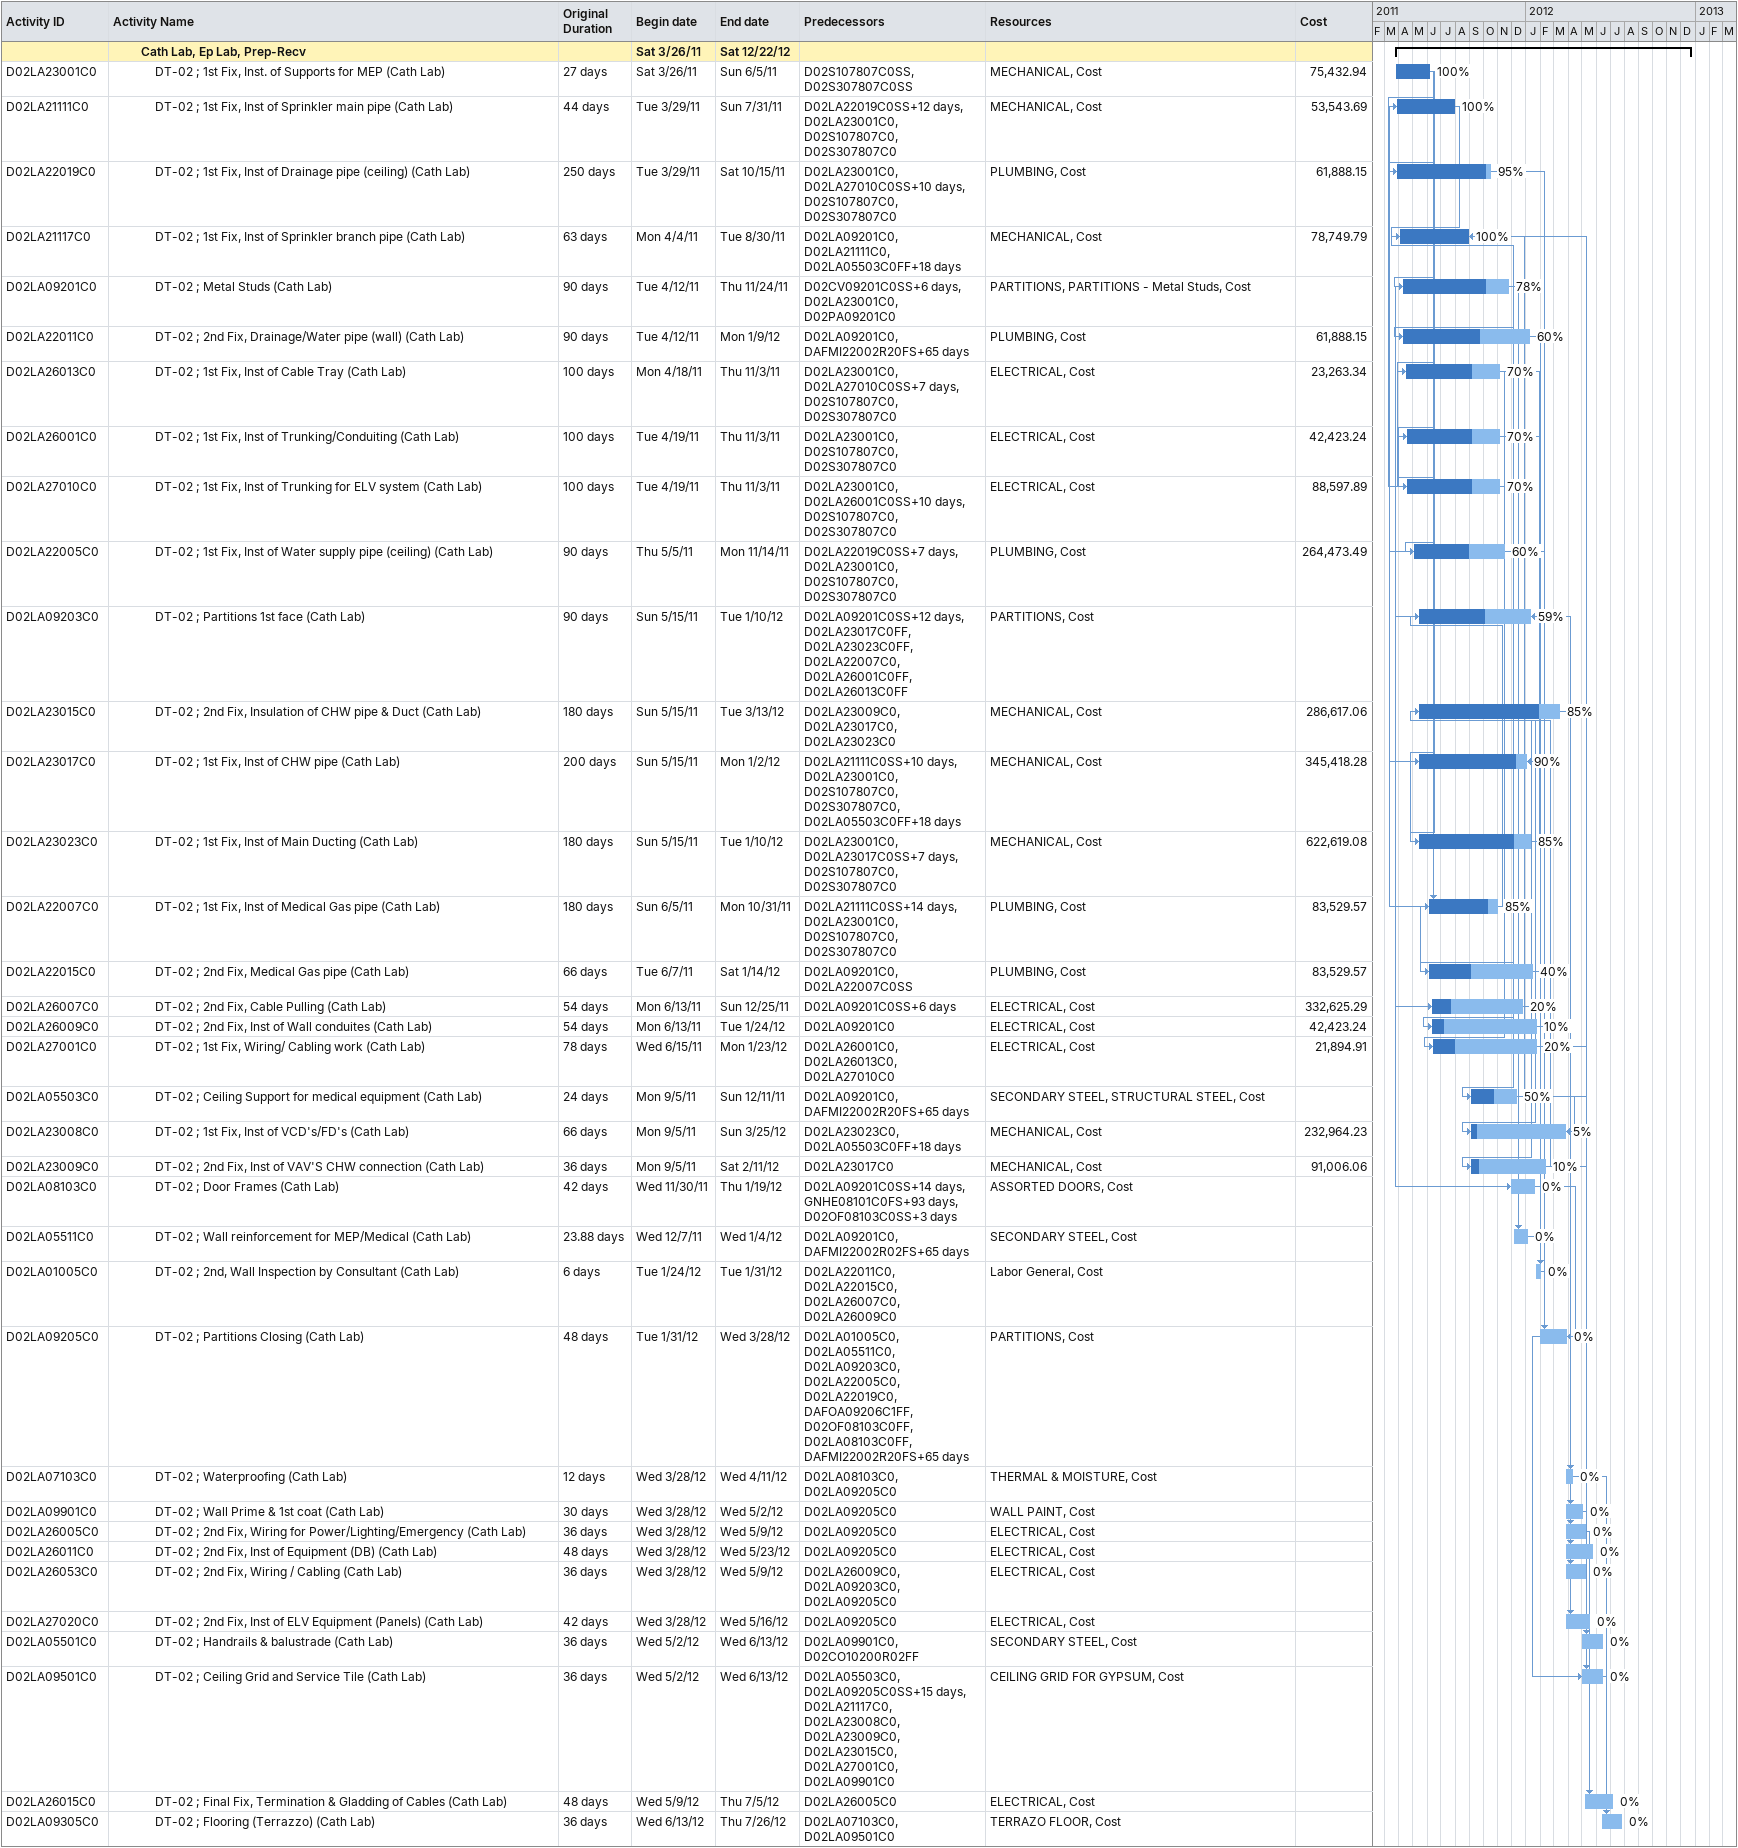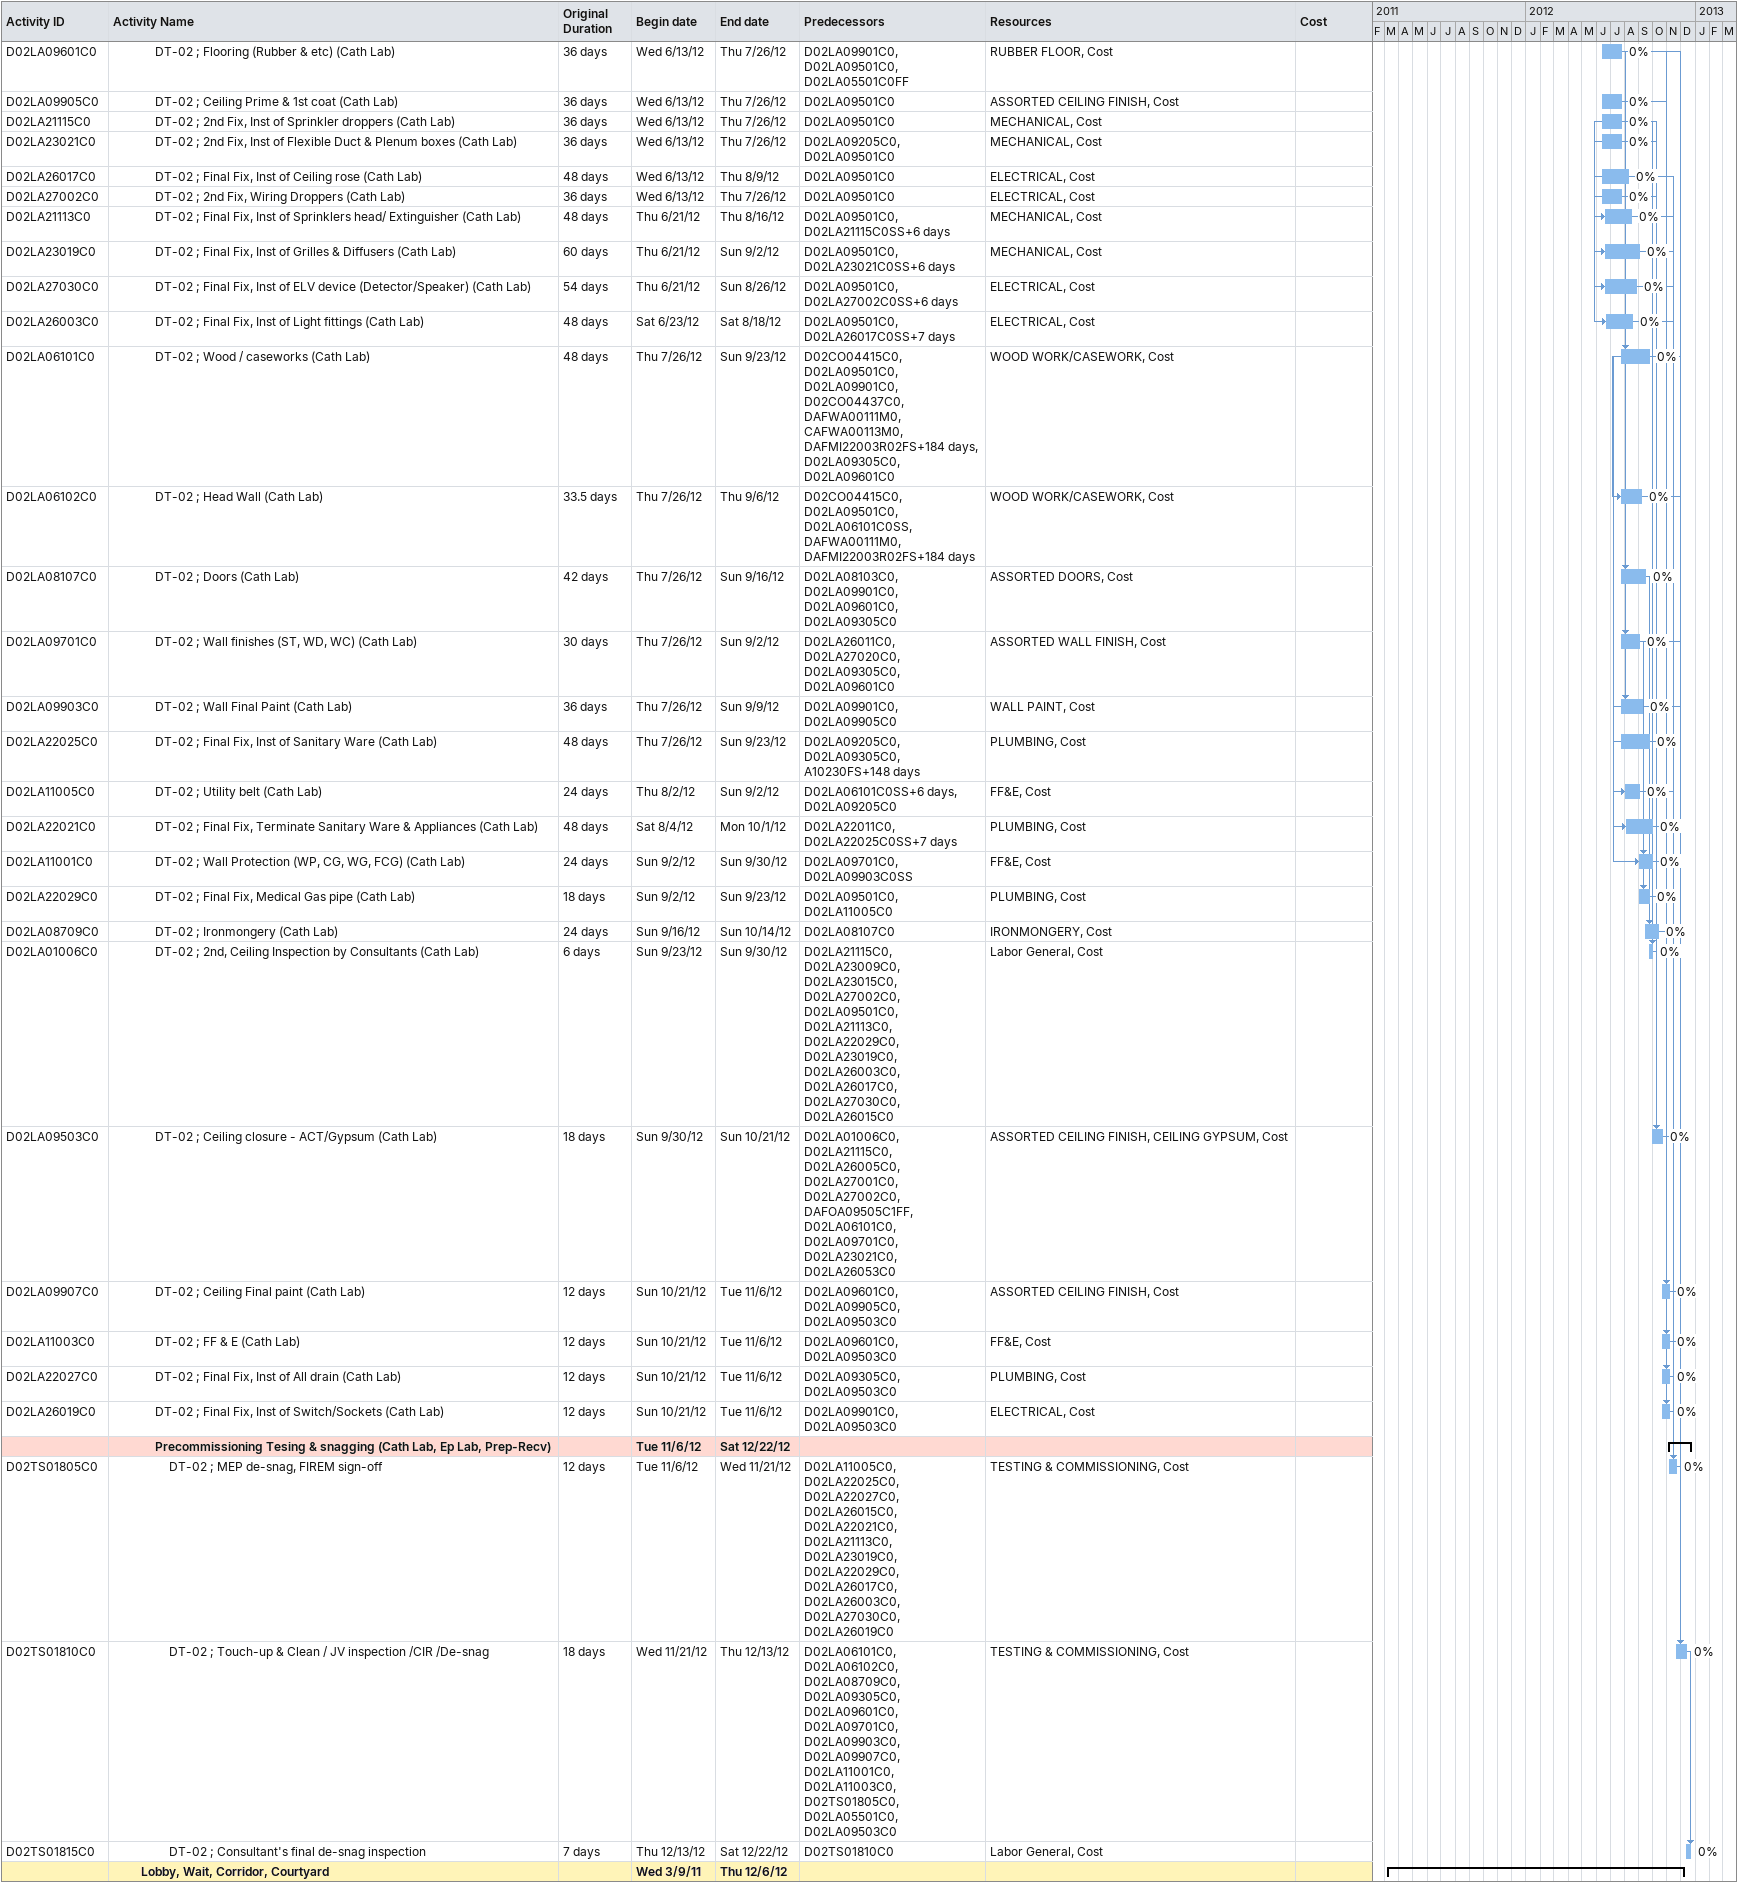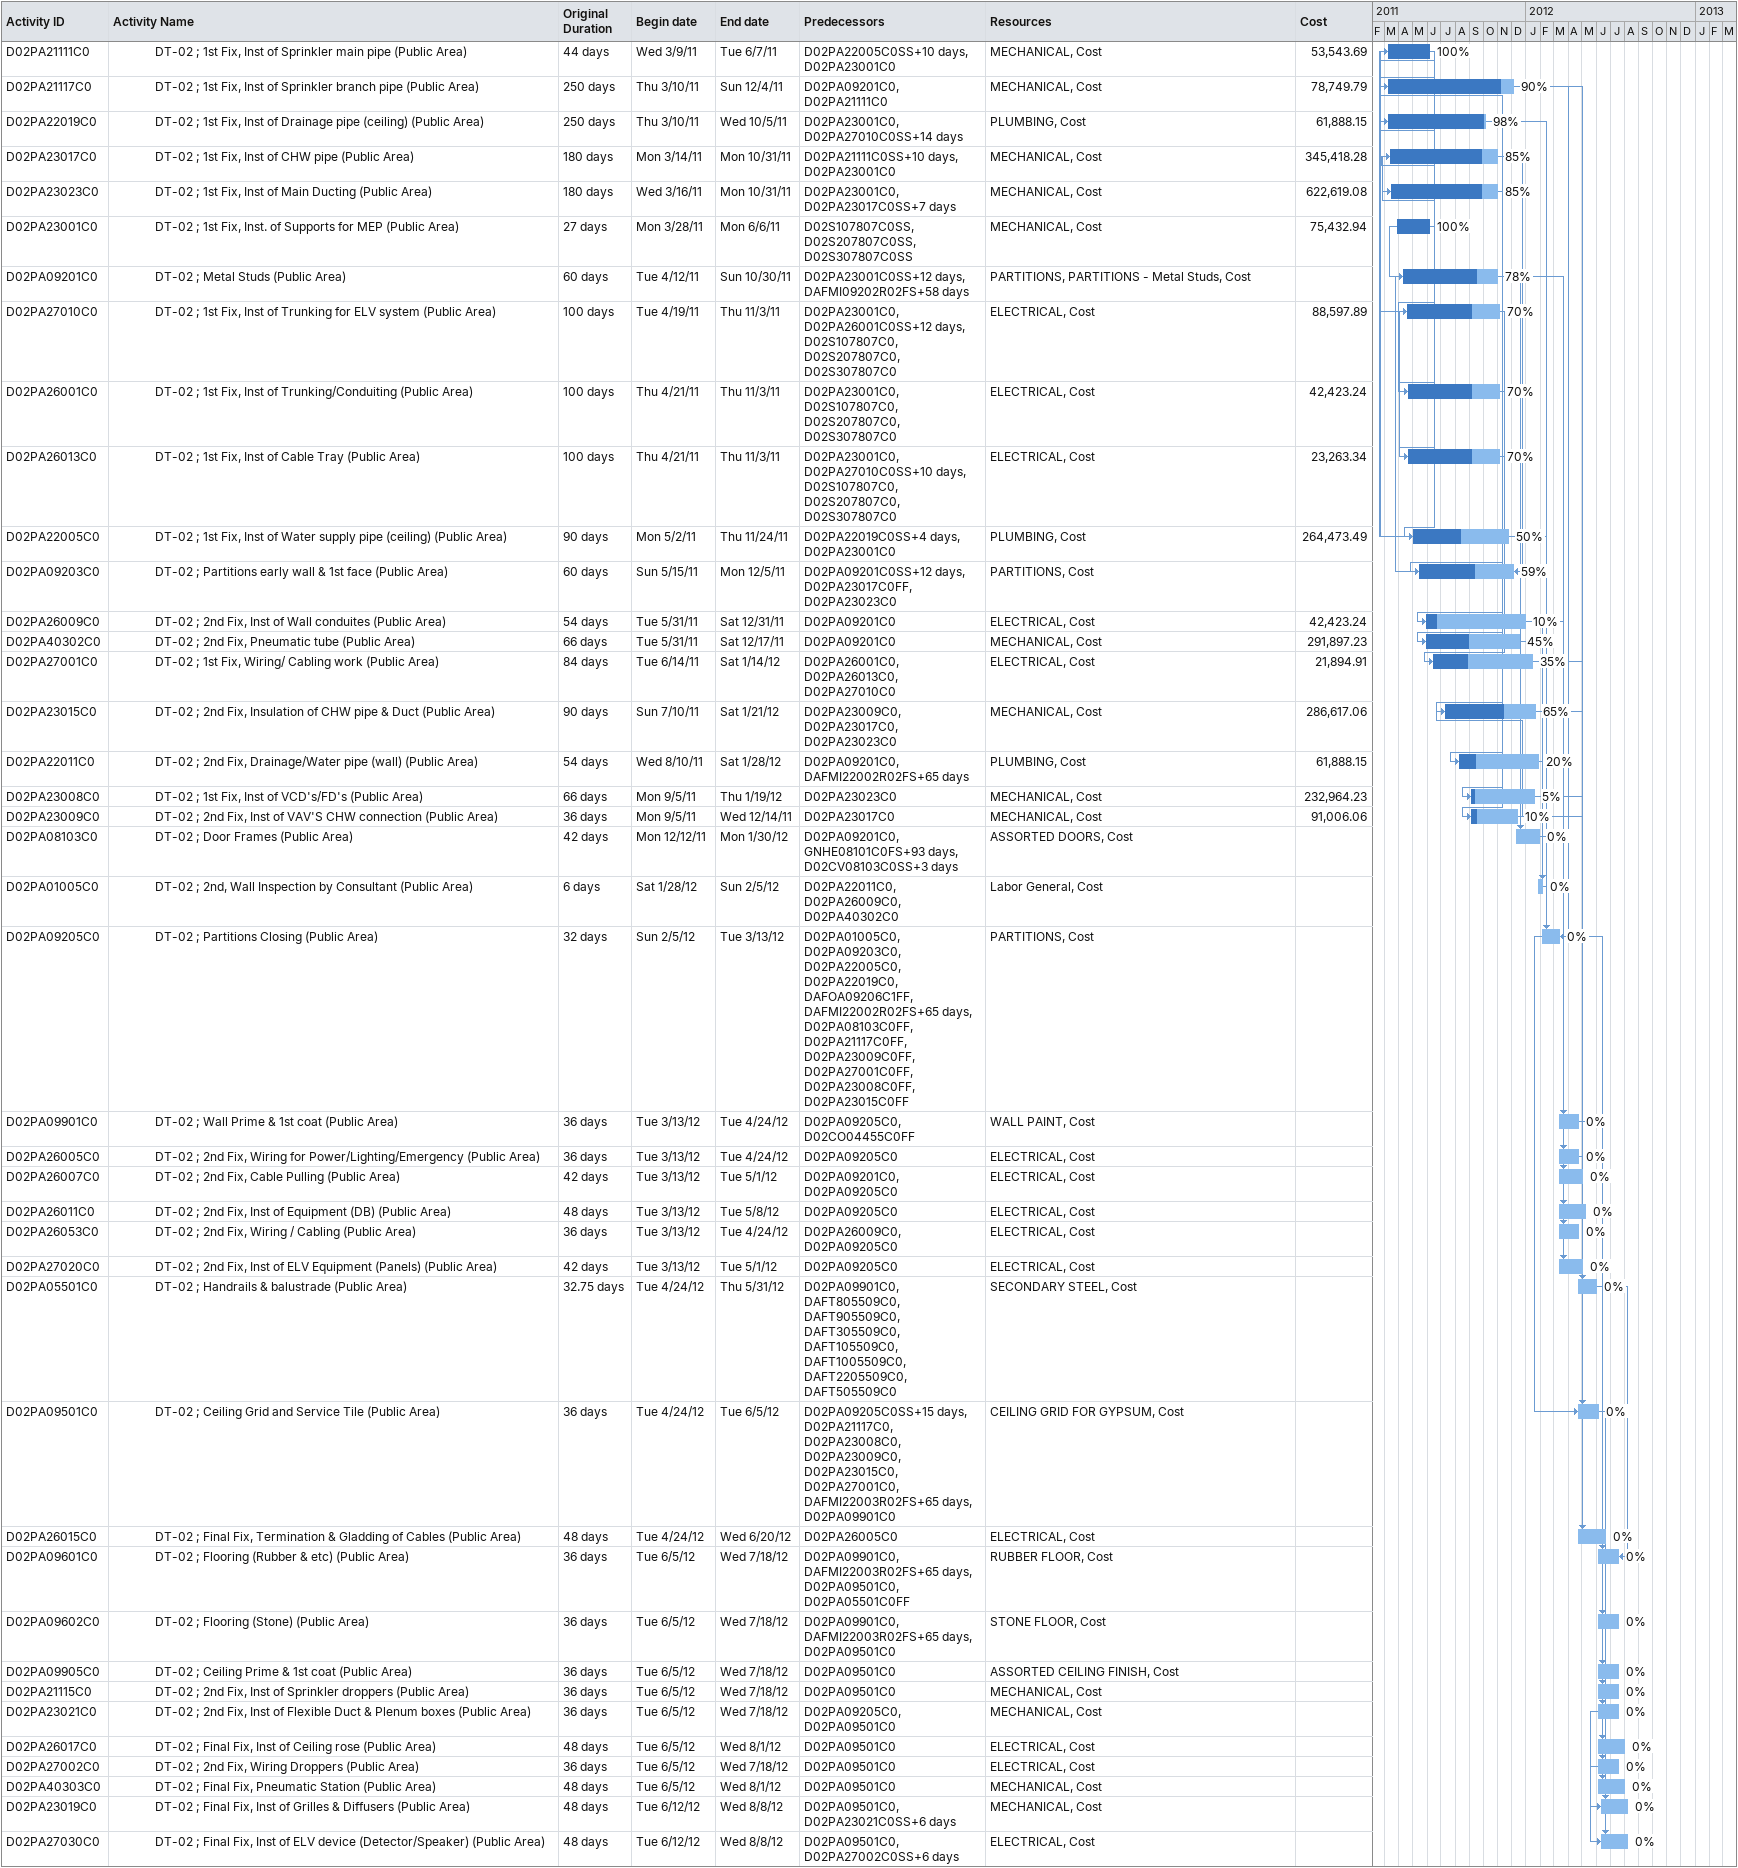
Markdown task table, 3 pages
| ID | Level | Task | Original duration | Start | Finish | Predecessors | Resources | % complete | Cost |
|---|---|---|---|---|---|---|---|---|---|
|  | 3 | **Cath Lab, Ep Lab, Prep-Recv** |  | 2011-03-26 | 2012-12-22 |  |  |  |  |
| D02LA23001C0 | 4 | DT-02 ; 1st Fix, Inst. of Supports for MEP (Cath Lab) | 27d | 2011-03-26 | 2011-06-05 | D02S107807C0SS, D02S307807C0SS | MECHANICAL, Cost | 100 | 75432.94 |
| D02LA21111C0 | 4 | DT-02 ; 1st Fix, Inst of Sprinkler main pipe (Cath Lab) | 44d | 2011-03-29 | 2011-07-31 | D02LA22019C0SS+12d, D02LA23001C0, D02S107807C0, D02S307807C0 | MECHANICAL, Cost | 100 | 53543.69 |
| D02LA22019C0 | 4 | DT-02 ; 1st Fix, Inst of Drainage pipe (ceiling) (Cath Lab) | 250d | 2011-03-29 | 2011-10-15 | D02LA23001C0, D02LA27010C0SS+10d, D02S107807C0, D02S307807C0 | PLUMBING, Cost | 95 | 61888.15 |
| D02LA21117C0 | 4 | DT-02 ; 1st Fix, Inst of Sprinkler branch pipe (Cath Lab) | 63d | 2011-04-04 | 2011-08-30 | D02LA09201C0, D02LA21111C0, D02LA05503C0FF+18d | MECHANICAL, Cost | 100 | 78749.79 |
| D02LA09201C0 | 4 | DT-02 ; Metal Studs (Cath Lab) | 90d | 2011-04-12 | 2011-11-24 | D02CV09201C0SS+6d, D02LA23001C0, D02PA09201C0 | PARTITIONS, PARTITIONS - Metal Studs, Cost | 78 |  |
| D02LA22011C0 | 4 | DT-02 ; 2nd Fix, Drainage/Water pipe (wall) (Cath Lab) | 90d | 2011-04-12 | 2012-01-09 | D02LA09201C0, DAFMI22002R20FS+65d | PLUMBING, Cost | 60 | 61888.15 |
| D02LA26013C0 | 4 | DT-02 ; 1st Fix, Inst of Cable Tray (Cath Lab) | 100d | 2011-04-18 | 2011-11-03 | D02LA23001C0, D02LA27010C0SS+7d, D02S107807C0, D02S307807C0 | ELECTRICAL, Cost | 70 | 23263.34 |
| D02LA26001C0 | 4 | DT-02 ; 1st Fix, Inst of Trunking/Conduiting (Cath Lab) | 100d | 2011-04-19 | 2011-11-03 | D02LA23001C0, D02S107807C0, D02S307807C0 | ELECTRICAL, Cost | 70 | 42423.24 |
| D02LA27010C0 | 4 | DT-02 ; 1st Fix, Inst of Trunking for ELV system (Cath Lab) | 100d | 2011-04-19 | 2011-11-03 | D02LA23001C0, D02LA26001C0SS+10d, D02S107807C0, D02S307807C0 | ELECTRICAL, Cost | 70 | 88597.89 |
| D02LA22005C0 | 4 | DT-02 ; 1st Fix, Inst of Water supply pipe (ceiling) (Cath Lab) | 90d | 2011-05-05 | 2011-11-14 | D02LA22019C0SS+7d, D02LA23001C0, D02S107807C0, D02S307807C0 | PLUMBING, Cost | 60 | 264473.49 |
| D02LA09203C0 | 4 | DT-02 ; Partitions 1st face (Cath Lab) | 90d | 2011-05-15 | 2012-01-10 | D02LA09201C0SS+12d, D02LA23017C0FF, D02LA23023C0FF, D02LA22007C0, D02LA26001C0FF, D02LA26013C0FF | PARTITIONS, Cost | 59 |  |
| D02LA23015C0 | 4 | DT-02 ; 2nd Fix, Insulation of CHW pipe & Duct (Cath Lab) | 180d | 2011-05-15 | 2012-03-13 | D02LA23009C0, D02LA23017C0, D02LA23023C0 | MECHANICAL, Cost | 85 | 286617.06 |
| D02LA23017C0 | 4 | DT-02 ; 1st Fix, Inst of CHW pipe (Cath Lab) | 200d | 2011-05-15 | 2012-01-02 | D02LA21111C0SS+10d, D02LA23001C0, D02S107807C0, D02S307807C0, D02LA05503C0FF+18d | MECHANICAL, Cost | 90 | 345418.28 |
| D02LA23023C0 | 4 | DT-02 ; 1st Fix, Inst of Main Ducting (Cath Lab) | 180d | 2011-05-15 | 2012-01-10 | D02LA23001C0, D02LA23017C0SS+7d, D02S107807C0, D02S307807C0 | MECHANICAL, Cost | 85 | 622619.08 |
| D02LA22007C0 | 4 | DT-02 ; 1st Fix, Inst of Medical Gas pipe (Cath Lab) | 180d | 2011-06-05 | 2011-10-31 | D02LA21111C0SS+14d, D02LA23001C0, D02S107807C0, D02S307807C0 | PLUMBING, Cost | 85 | 83529.57 |
| D02LA22015C0 | 4 | DT-02 ; 2nd Fix, Medical Gas pipe (Cath Lab) | 66d | 2011-06-07 | 2012-01-14 | D02LA09201C0, D02LA22007C0SS | PLUMBING, Cost | 40 | 83529.57 |
| D02LA26007C0 | 4 | DT-02 ; 2nd Fix, Cable Pulling (Cath Lab) | 54d | 2011-06-13 | 2011-12-25 | D02LA09201C0SS+6d | ELECTRICAL, Cost | 20 | 332625.29 |
| D02LA26009C0 | 4 | DT-02 ; 2nd Fix, Inst of Wall conduites (Cath Lab) | 54d | 2011-06-13 | 2012-01-24 | D02LA09201C0 | ELECTRICAL, Cost | 10 | 42423.24 |
| D02LA27001C0 | 4 | DT-02 ; 1st Fix, Wiring/ Cabling work (Cath Lab) | 78d | 2011-06-15 | 2012-01-23 | D02LA26001C0, D02LA26013C0, D02LA27010C0 | ELECTRICAL, Cost | 20 | 21894.91 |
| D02LA05503C0 | 4 | DT-02 ; Ceiling Support for medical equipment (Cath Lab) | 24d | 2011-09-05 | 2011-12-11 | D02LA09201C0, DAFMI22002R20FS+65d | SECONDARY STEEL, STRUCTURAL STEEL, Cost | 50 |  |
| D02LA23008C0 | 4 | DT-02 ; 1st Fix, Inst of VCD's/FD's (Cath Lab) | 66d | 2011-09-05 | 2012-03-25 | D02LA23023C0, D02LA05503C0FF+18d | MECHANICAL, Cost | 5 | 232964.23 |
| D02LA23009C0 | 4 | DT-02 ; 2nd Fix, Inst of VAV'S CHW connection (Cath Lab) | 36d | 2011-09-05 | 2012-02-11 | D02LA23017C0 | MECHANICAL, Cost | 10 | 91006.06 |
| D02LA08103C0 | 4 | DT-02 ; Door Frames (Cath Lab) | 42d | 2011-11-30 | 2012-01-19 | D02LA09201C0SS+14d, GNHE08101C0FS+93d, D02OF08103C0SS+3d | ASSORTED DOORS, Cost | 0 |  |
| D02LA05511C0 | 4 | DT-02 ; Wall reinforcement for MEP/Medical (Cath Lab) | 23.88d | 2011-12-07 | 2012-01-04 | D02LA09201C0, DAFMI22002R02FS+65d | SECONDARY STEEL, Cost | 0 |  |
| D02LA01005C0 | 4 | DT-02 ; 2nd, Wall Inspection by Consultant (Cath Lab) | 6d | 2012-01-24 | 2012-01-31 | D02LA22011C0, D02LA22015C0, D02LA26007C0, D02LA26009C0 | Labor General, Cost | 0 |  |
| D02LA09205C0 | 4 | DT-02 ; Partitions Closing (Cath Lab) | 48d | 2012-01-31 | 2012-03-28 | D02LA01005C0, D02LA05511C0, D02LA09203C0, D02LA22005C0, D02LA22019C0, DAFOA09206C1FF, D02OF08103C0FF, D02LA08103C0FF, DAFMI22002R20FS+65d | PARTITIONS, Cost | 0 |  |
| D02LA07103C0 | 4 | DT-02 ; Waterproofing (Cath Lab) | 12d | 2012-03-28 | 2012-04-11 | D02LA08103C0, D02LA09205C0 | THERMAL & MOISTURE, Cost | 0 |  |
| D02LA09901C0 | 4 | DT-02 ; Wall Prime & 1st coat (Cath Lab) | 30d | 2012-03-28 | 2012-05-02 | D02LA09205C0 | WALL PAINT, Cost | 0 |  |
| D02LA26005C0 | 4 | DT-02 ; 2nd Fix, Wiring for Power/Lighting/Emergency (Cath Lab) | 36d | 2012-03-28 | 2012-05-09 | D02LA09205C0 | ELECTRICAL, Cost | 0 |  |
| D02LA26011C0 | 4 | DT-02 ; 2nd Fix, Inst of Equipment (DB) (Cath Lab) | 48d | 2012-03-28 | 2012-05-23 | D02LA09205C0 | ELECTRICAL, Cost | 0 |  |
| D02LA26053C0 | 4 | DT-02 ; 2nd Fix, Wiring / Cabling (Cath Lab) | 36d | 2012-03-28 | 2012-05-09 | D02LA26009C0, D02LA09203C0, D02LA09205C0 | ELECTRICAL, Cost | 0 |  |
| D02LA27020C0 | 4 | DT-02 ; 2nd Fix, Inst of ELV Equipment (Panels) (Cath Lab) | 42d | 2012-03-28 | 2012-05-16 | D02LA09205C0 | ELECTRICAL, Cost | 0 |  |
| D02LA05501C0 | 4 | DT-02 ; Handrails & balustrade (Cath Lab) | 36d | 2012-05-02 | 2012-06-13 | D02LA09901C0, D02CO10200R02FF | SECONDARY STEEL, Cost | 0 |  |
| D02LA09501C0 | 4 | DT-02 ; Ceiling Grid and Service Tile (Cath Lab) | 36d | 2012-05-02 | 2012-06-13 | D02LA05503C0, D02LA09205C0SS+15d, D02LA21117C0, D02LA23008C0, D02LA23009C0, D02LA23015C0, D02LA27001C0, D02LA09901C0 | CEILING GRID FOR GYPSUM, Cost | 0 |  |
| D02LA26015C0 | 4 | DT-02 ; Final Fix, Termination & Gladding of Cables (Cath Lab) | 48d | 2012-05-09 | 2012-07-05 | D02LA26005C0 | ELECTRICAL, Cost | 0 |  |
| D02LA09305C0 | 4 | DT-02 ; Flooring (Terrazzo) (Cath Lab) | 36d | 2012-06-13 | 2012-07-26 | D02LA07103C0, D02LA09501C0 | TERRAZO FLOOR, Cost | 0 |  |
| D02LA09601C0 | 4 | DT-02 ; Flooring (Rubber & etc) (Cath Lab) | 36d | 2012-06-13 | 2012-07-26 | D02LA09901C0, D02LA09501C0, D02LA05501C0FF | RUBBER FLOOR, Cost | 0 |  |
| D02LA09905C0 | 4 | DT-02 ; Ceiling Prime & 1st coat (Cath Lab) | 36d | 2012-06-13 | 2012-07-26 | D02LA09501C0 | ASSORTED CEILING FINISH, Cost | 0 |  |
| D02LA21115C0 | 4 | DT-02 ; 2nd Fix, Inst of Sprinkler droppers (Cath Lab) | 36d | 2012-06-13 | 2012-07-26 | D02LA09501C0 | MECHANICAL, Cost | 0 |  |
| D02LA23021C0 | 4 | DT-02 ; 2nd Fix, Inst of Flexible Duct & Plenum boxes (Cath Lab) | 36d | 2012-06-13 | 2012-07-26 | D02LA09205C0, D02LA09501C0 | MECHANICAL, Cost | 0 |  |
| D02LA26017C0 | 4 | DT-02 ; Final Fix, Inst of Ceiling rose (Cath Lab) | 48d | 2012-06-13 | 2012-08-09 | D02LA09501C0 | ELECTRICAL, Cost | 0 |  |
| D02LA27002C0 | 4 | DT-02 ; 2nd Fix, Wiring Droppers (Cath Lab) | 36d | 2012-06-13 | 2012-07-26 | D02LA09501C0 | ELECTRICAL, Cost | 0 |  |
| D02LA21113C0 | 4 | DT-02 ; Final Fix, Inst of Sprinklers head/ Extinguisher (Cath Lab) | 48d | 2012-06-21 | 2012-08-16 | D02LA09501C0, D02LA21115C0SS+6d | MECHANICAL, Cost | 0 |  |
| D02LA23019C0 | 4 | DT-02 ; Final Fix, Inst of Grilles & Diffusers (Cath Lab) | 60d | 2012-06-21 | 2012-09-02 | D02LA09501C0, D02LA23021C0SS+6d | MECHANICAL, Cost | 0 |  |
| D02LA27030C0 | 4 | DT-02 ; Final Fix, Inst of ELV device (Detector/Speaker) (Cath Lab) | 54d | 2012-06-21 | 2012-08-26 | D02LA09501C0, D02LA27002C0SS+6d | ELECTRICAL, Cost | 0 |  |
| D02LA26003C0 | 4 | DT-02 ; Final Fix, Inst of Light fittings (Cath Lab) | 48d | 2012-06-23 | 2012-08-18 | D02LA09501C0, D02LA26017C0SS+7d | ELECTRICAL, Cost | 0 |  |
| D02LA06101C0 | 4 | DT-02 ; Wood / caseworks (Cath Lab) | 48d | 2012-07-26 | 2012-09-23 | D02CO04415C0, D02LA09501C0, D02LA09901C0, D02CO04437C0, DAFWA00111M0, CAFWA00113M0, DAFMI22003R02FS+184d, D02LA09305C0, D02LA09601C0 | WOOD WORK/CASEWORK, Cost | 0 |  |
| D02LA06102C0 | 4 | DT-02 ; Head Wall (Cath Lab) | 33.5d | 2012-07-26 | 2012-09-06 | D02CO04415C0, D02LA09501C0, D02LA06101C0SS, DAFWA00111M0, DAFMI22003R02FS+184d | WOOD WORK/CASEWORK, Cost | 0 |  |
| D02LA08107C0 | 4 | DT-02 ; Doors (Cath Lab) | 42d | 2012-07-26 | 2012-09-16 | D02LA08103C0, D02LA09901C0, D02LA09601C0, D02LA09305C0 | ASSORTED DOORS, Cost | 0 |  |
| D02LA09701C0 | 4 | DT-02 ; Wall finishes (ST, WD, WC) (Cath Lab) | 30d | 2012-07-26 | 2012-09-02 | D02LA26011C0, D02LA27020C0, D02LA09305C0, D02LA09601C0 | ASSORTED WALL FINISH, Cost | 0 |  |
| D02LA09903C0 | 4 | DT-02 ; Wall Final Paint (Cath Lab) | 36d | 2012-07-26 | 2012-09-09 | D02LA09901C0, D02LA09905C0 | WALL PAINT, Cost | 0 |  |
| D02LA22025C0 | 4 | DT-02 ; Final Fix, Inst of Sanitary Ware (Cath Lab) | 48d | 2012-07-26 | 2012-09-23 | D02LA09205C0, D02LA09305C0, A10230FS+148d | PLUMBING, Cost | 0 |  |
| D02LA11005C0 | 4 | DT-02 ; Utility belt (Cath Lab) | 24d | 2012-08-02 | 2012-09-02 | D02LA06101C0SS+6d, D02LA09205C0 | FF&E, Cost | 0 |  |
| D02LA22021C0 | 4 | DT-02 ; Final Fix, Terminate Sanitary Ware & Appliances (Cath Lab) | 48d | 2012-08-04 | 2012-10-01 | D02LA22011C0, D02LA22025C0SS+7d | PLUMBING, Cost | 0 |  |
| D02LA11001C0 | 4 | DT-02 ; Wall Protection (WP, CG, WG, FCG) (Cath Lab) | 24d | 2012-09-02 | 2012-09-30 | D02LA09701C0, D02LA09903C0SS | FF&E, Cost | 0 |  |
| D02LA22029C0 | 4 | DT-02 ; Final Fix, Medical Gas pipe (Cath Lab) | 18d | 2012-09-02 | 2012-09-23 | D02LA09501C0, D02LA11005C0 | PLUMBING, Cost | 0 |  |
| D02LA08709C0 | 4 | DT-02 ; Ironmongery (Cath Lab) | 24d | 2012-09-16 | 2012-10-14 | D02LA08107C0 | IRONMONGERY, Cost | 0 |  |
| D02LA01006C0 | 4 | DT-02 ; 2nd, Ceiling Inspection by Consultants (Cath Lab) | 6d | 2012-09-23 | 2012-09-30 | D02LA21115C0, D02LA23009C0, D02LA23015C0, D02LA27002C0, D02LA09501C0, D02LA21113C0, D02LA22029C0, D02LA23019C0, D02LA26003C0, D02LA26017C0, D02LA27030C0, D02LA26015C0 | Labor General, Cost | 0 |  |
| D02LA09503C0 | 4 | DT-02 ; Ceiling closure - ACT/Gypsum (Cath Lab) | 18d | 2012-09-30 | 2012-10-21 | D02LA01006C0, D02LA21115C0, D02LA26005C0, D02LA27001C0, D02LA27002C0, DAFOA09505C1FF, D02LA06101C0, D02LA09701C0, D02LA23021C0, D02LA26053C0 | ASSORTED CEILING FINISH, CEILING GYPSUM, Cost | 0 |  |
| D02LA09907C0 | 4 | DT-02 ; Ceiling Final paint (Cath Lab) | 12d | 2012-10-21 | 2012-11-06 | D02LA09601C0, D02LA09905C0, D02LA09503C0 | ASSORTED CEILING FINISH, Cost | 0 |  |
| D02LA11003C0 | 4 | DT-02 ; FF & E (Cath Lab) | 12d | 2012-10-21 | 2012-11-06 | D02LA09601C0, D02LA09503C0 | FF&E, Cost | 0 |  |
| D02LA22027C0 | 4 | DT-02 ; Final Fix, Inst of All drain (Cath Lab) | 12d | 2012-10-21 | 2012-11-06 | D02LA09305C0, D02LA09503C0 | PLUMBING, Cost | 0 |  |
| D02LA26019C0 | 4 | DT-02 ; Final Fix, Inst of Switch/Sockets (Cath Lab) | 12d | 2012-10-21 | 2012-11-06 | D02LA09901C0, D02LA09503C0 | ELECTRICAL, Cost | 0 |  |
|  | 4 | **Precommissioning Tesing & snagging (Cath Lab, Ep Lab, Prep-Recv)** |  | 2012-11-06 | 2012-12-22 |  |  |  |  |
| D02TS01805C0 | 5 | DT-02 ; MEP de-snag, FIREM sign-off | 12d | 2012-11-06 | 2012-11-21 | D02LA11005C0, D02LA22025C0, D02LA22027C0, D02LA26015C0, D02LA22021C0, D02LA21113C0, D02LA23019C0, D02LA22029C0, D02LA26017C0, D02LA26003C0, D02LA27030C0, D02LA26019C0 | TESTING & COMMISSIONING, Cost | 0 |  |
| D02TS01810C0 | 5 | DT-02 ; Touch-up & Clean / JV inspection /CIR /De-snag | 18d | 2012-11-21 | 2012-12-13 | D02LA06101C0, D02LA06102C0, D02LA08709C0, D02LA09305C0, D02LA09601C0, D02LA09701C0, D02LA09903C0, D02LA09907C0, D02LA11001C0, D02LA11003C0, D02TS01805C0, D02LA05501C0, D02LA09503C0 | TESTING & COMMISSIONING, Cost | 0 |  |
| D02TS01815C0 | 5 | DT-02 ; Consultant's final de-snag inspection | 7d | 2012-12-13 | 2012-12-22 | D02TS01810C0 | Labor General, Cost | 0 |  |
|  | 3 | **Lobby, Wait, Corridor, Courtyard** |  | 2011-03-09 | 2012-12-06 |  |  |  |  |
| D02PA21111C0 | 4 | DT-02 ; 1st Fix, Inst of Sprinkler main pipe (Public Area) | 44d | 2011-03-09 | 2011-06-07 | D02PA22005C0SS+10d, D02PA23001C0 | MECHANICAL, Cost | 100 | 53543.69 |
| D02PA21117C0 | 4 | DT-02 ; 1st Fix, Inst of Sprinkler branch pipe (Public Area) | 250d | 2011-03-10 | 2011-12-04 | D02PA09201C0, D02PA21111C0 | MECHANICAL, Cost | 90 | 78749.79 |
| D02PA22019C0 | 4 | DT-02 ; 1st Fix, Inst of Drainage pipe (ceiling) (Public Area) | 250d | 2011-03-10 | 2011-10-05 | D02PA23001C0, D02PA27010C0SS+14d | PLUMBING, Cost | 98 | 61888.15 |
| D02PA23017C0 | 4 | DT-02 ; 1st Fix, Inst of CHW pipe (Public Area) | 180d | 2011-03-14 | 2011-10-31 | D02PA21111C0SS+10d, D02PA23001C0 | MECHANICAL, Cost | 85 | 345418.28 |
| D02PA23023C0 | 4 | DT-02 ; 1st Fix, Inst of Main Ducting (Public Area) | 180d | 2011-03-16 | 2011-10-31 | D02PA23001C0, D02PA23017C0SS+7d | MECHANICAL, Cost | 85 | 622619.08 |
| D02PA23001C0 | 4 | DT-02 ; 1st Fix, Inst. of Supports for MEP (Public Area) | 27d | 2011-03-28 | 2011-06-06 | D02S107807C0SS, D02S207807C0SS, D02S307807C0SS | MECHANICAL, Cost | 100 | 75432.94 |
| D02PA09201C0 | 4 | DT-02 ; Metal Studs (Public Area) | 60d | 2011-04-12 | 2011-10-30 | D02PA23001C0SS+12d, DAFMI09202R02FS+58d | PARTITIONS, PARTITIONS - Metal Studs, Cost | 78 |  |
| D02PA27010C0 | 4 | DT-02 ; 1st Fix, Inst of Trunking for ELV system (Public Area) | 100d | 2011-04-19 | 2011-11-03 | D02PA23001C0, D02PA26001C0SS+12d, D02S107807C0, D02S207807C0, D02S307807C0 | ELECTRICAL, Cost | 70 | 88597.89 |
| D02PA26001C0 | 4 | DT-02 ; 1st Fix, Inst of Trunking/Conduiting (Public Area) | 100d | 2011-04-21 | 2011-11-03 | D02PA23001C0, D02S107807C0, D02S207807C0, D02S307807C0 | ELECTRICAL, Cost | 70 | 42423.24 |
| D02PA26013C0 | 4 | DT-02 ; 1st Fix, Inst of Cable Tray (Public Area) | 100d | 2011-04-21 | 2011-11-03 | D02PA23001C0, D02PA27010C0SS+10d, D02S107807C0, D02S207807C0, D02S307807C0 | ELECTRICAL, Cost | 70 | 23263.34 |
| D02PA22005C0 | 4 | DT-02 ; 1st Fix, Inst of Water supply pipe (ceiling) (Public Area) | 90d | 2011-05-02 | 2011-11-24 | D02PA22019C0SS+4d, D02PA23001C0 | PLUMBING, Cost | 50 | 264473.49 |
| D02PA09203C0 | 4 | DT-02 ; Partitions early wall & 1st face (Public Area) | 60d | 2011-05-15 | 2011-12-05 | D02PA09201C0SS+12d, D02PA23017C0FF, D02PA23023C0 | PARTITIONS, Cost | 59 |  |
| D02PA26009C0 | 4 | DT-02 ; 2nd Fix, Inst of Wall conduites (Public Area) | 54d | 2011-05-31 | 2011-12-31 | D02PA09201C0 | ELECTRICAL, Cost | 10 | 42423.24 |
| D02PA40302C0 | 4 | DT-02 ; 2nd Fix, Pneumatic tube (Public Area) | 66d | 2011-05-31 | 2011-12-17 | D02PA09201C0 | MECHANICAL, Cost | 45 | 291897.23 |
| D02PA27001C0 | 4 | DT-02 ; 1st Fix, Wiring/ Cabling work (Public Area) | 84d | 2011-06-14 | 2012-01-14 | D02PA26001C0, D02PA26013C0, D02PA27010C0 | ELECTRICAL, Cost | 35 | 21894.91 |
| D02PA23015C0 | 4 | DT-02 ; 2nd Fix, Insulation of CHW pipe & Duct (Public Area) | 90d | 2011-07-10 | 2012-01-21 | D02PA23009C0, D02PA23017C0, D02PA23023C0 | MECHANICAL, Cost | 65 | 286617.06 |
| D02PA22011C0 | 4 | DT-02 ; 2nd Fix, Drainage/Water pipe (wall) (Public Area) | 54d | 2011-08-10 | 2012-01-28 | D02PA09201C0, DAFMI22002R02FS+65d | PLUMBING, Cost | 20 | 61888.15 |
| D02PA23008C0 | 4 | DT-02 ; 1st Fix, Inst of VCD's/FD's (Public Area) | 66d | 2011-09-05 | 2012-01-19 | D02PA23023C0 | MECHANICAL, Cost | 5 | 232964.23 |
| D02PA23009C0 | 4 | DT-02 ; 2nd Fix, Inst of VAV'S CHW connection (Public Area) | 36d | 2011-09-05 | 2011-12-14 | D02PA23017C0 | MECHANICAL, Cost | 10 | 91006.06 |
| D02PA08103C0 | 4 | DT-02 ; Door Frames (Public Area) | 42d | 2011-12-12 | 2012-01-30 | D02PA09201C0, GNHE08101C0FS+93d, D02CV08103C0SS+3d | ASSORTED DOORS, Cost | 0 |  |
| D02PA01005C0 | 4 | DT-02 ; 2nd, Wall Inspection by Consultant (Public Area) | 6d | 2012-01-28 | 2012-02-05 | D02PA22011C0, D02PA26009C0, D02PA40302C0 | Labor General, Cost | 0 |  |
| D02PA09205C0 | 4 | DT-02 ; Partitions Closing (Public Area) | 32d | 2012-02-05 | 2012-03-13 | D02PA01005C0, D02PA09203C0, D02PA22005C0, D02PA22019C0, DAFOA09206C1FF, DAFMI22002R02FS+65d, D02PA08103C0FF, D02PA21117C0FF, D02PA23009C0FF, D02PA27001C0FF, D02PA23008C0FF, D02PA23015C0FF | PARTITIONS, Cost | 0 |  |
| D02PA09901C0 | 4 | DT-02 ; Wall Prime & 1st coat (Public Area) | 36d | 2012-03-13 | 2012-04-24 | D02PA09205C0, D02CO04455C0FF | WALL PAINT, Cost | 0 |  |
| D02PA26005C0 | 4 | DT-02 ; 2nd Fix, Wiring for Power/Lighting/Emergency (Public Area) | 36d | 2012-03-13 | 2012-04-24 | D02PA09205C0 | ELECTRICAL, Cost | 0 |  |
| D02PA26007C0 | 4 | DT-02 ; 2nd Fix, Cable Pulling (Public Area) | 42d | 2012-03-13 | 2012-05-01 | D02PA09201C0, D02PA09205C0 | ELECTRICAL, Cost | 0 |  |
| D02PA26011C0 | 4 | DT-02 ; 2nd Fix, Inst of Equipment (DB) (Public Area) | 48d | 2012-03-13 | 2012-05-08 | D02PA09205C0 | ELECTRICAL, Cost | 0 |  |
| D02PA26053C0 | 4 | DT-02 ; 2nd Fix, Wiring / Cabling (Public Area) | 36d | 2012-03-13 | 2012-04-24 | D02PA26009C0, D02PA09205C0 | ELECTRICAL, Cost | 0 |  |
| D02PA27020C0 | 4 | DT-02 ; 2nd Fix, Inst of ELV Equipment (Panels) (Public Area) | 42d | 2012-03-13 | 2012-05-01 | D02PA09205C0 | ELECTRICAL, Cost | 0 |  |
| D02PA05501C0 | 4 | DT-02 ; Handrails & balustrade (Public Area) | 32.75d | 2012-04-24 | 2012-05-31 | D02PA09901C0, DAFT805509C0, DAFT905509C0, DAFT305509C0, DAFT105509C0, DAFT1005509C0, DAFT2205509C0, DAFT505509C0 | SECONDARY STEEL, Cost | 0 |  |
| D02PA09501C0 | 4 | DT-02 ; Ceiling Grid and Service Tile (Public Area) | 36d | 2012-04-24 | 2012-06-05 | D02PA09205C0SS+15d, D02PA21117C0, D02PA23008C0, D02PA23009C0, D02PA23015C0, D02PA27001C0, DAFMI22003R02FS+65d, D02PA09901C0 | CEILING GRID FOR GYPSUM, Cost | 0 |  |
| D02PA26015C0 | 4 | DT-02 ; Final Fix, Termination & Gladding of Cables (Public Area) | 48d | 2012-04-24 | 2012-06-20 | D02PA26005C0 | ELECTRICAL, Cost | 0 |  |
| D02PA09601C0 | 4 | DT-02 ; Flooring (Rubber & etc) (Public Area) | 36d | 2012-06-05 | 2012-07-18 | D02PA09901C0, DAFMI22003R02FS+65d, D02PA09501C0, D02PA05501C0FF | RUBBER FLOOR, Cost | 0 |  |
| D02PA09602C0 | 4 | DT-02 ; Flooring (Stone) (Public Area) | 36d | 2012-06-05 | 2012-07-18 | D02PA09901C0, DAFMI22003R02FS+65d, D02PA09501C0 | STONE FLOOR, Cost | 0 |  |
| D02PA09905C0 | 4 | DT-02 ; Ceiling Prime & 1st coat (Public Area) | 36d | 2012-06-05 | 2012-07-18 | D02PA09501C0 | ASSORTED CEILING FINISH, Cost | 0 |  |
| D02PA21115C0 | 4 | DT-02 ; 2nd Fix, Inst of Sprinkler droppers (Public Area) | 36d | 2012-06-05 | 2012-07-18 | D02PA09501C0 | MECHANICAL, Cost | 0 |  |
| D02PA23021C0 | 4 | DT-02 ; 2nd Fix, Inst of Flexible Duct & Plenum boxes (Public Area) | 36d | 2012-06-05 | 2012-07-18 | D02PA09205C0, D02PA09501C0 | MECHANICAL, Cost | 0 |  |
| D02PA26017C0 | 4 | DT-02 ; Final Fix, Inst of Ceiling rose (Public Area) | 48d | 2012-06-05 | 2012-08-01 | D02PA09501C0 | ELECTRICAL, Cost | 0 |  |
| D02PA27002C0 | 4 | DT-02 ; 2nd Fix, Wiring Droppers (Public Area) | 36d | 2012-06-05 | 2012-07-18 | D02PA09501C0 | ELECTRICAL, Cost | 0 |  |
| D02PA40303C0 | 4 | DT-02 ; Final Fix, Pneumatic Station (Public Area) | 48d | 2012-06-05 | 2012-08-01 | D02PA09501C0 | MECHANICAL, Cost | 0 |  |
| D02PA23019C0 | 4 | DT-02 ; Final Fix, Inst of Grilles & Diffusers (Public Area) | 48d | 2012-06-12 | 2012-08-08 | D02PA09501C0, D02PA23021C0SS+6d | MECHANICAL, Cost | 0 |  |
| D02PA27030C0 | 4 | DT-02 ; Final Fix, Inst of ELV device (Detector/Speaker) (Public Area) | 48d | 2012-06-12 | 2012-08-08 | D02PA09501C0, D02PA27002C0SS+6d | ELECTRICAL, Cost | 0 |  |
